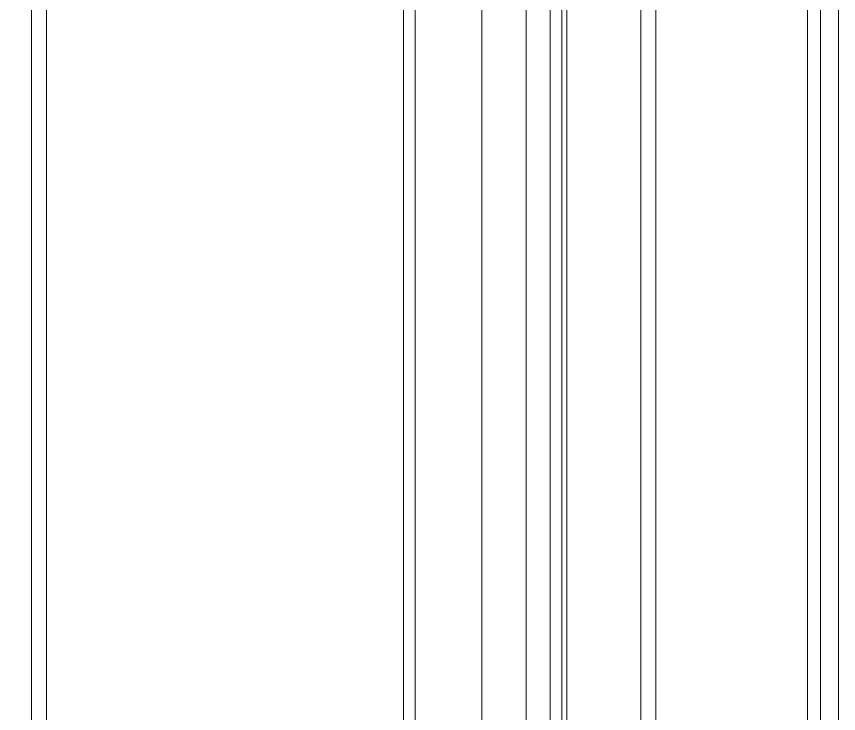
# Model space of a CAD drawing. Header units: inches. Extents: x -12478 to 399182, y -16583 to 525552.
# Drawn here: x -7712.6 to -7436.1, y 4329.2 to 4563.7 of the extents above; entities that cross this region are included whole.
import ezdxf

# ---------------------------------------------------------------- set-up
doc = ezdxf.new("R2010")
doc.units = ezdxf.units.IN
doc.header["$LTSCALE"] = 1000
doc.header["$MEASUREMENT"] = 0
doc.linetypes.add('HIDDEN2', pattern=[0.1875, 0.125, -0.0625])
for name, color, linetype in [('8', 8, 'Continuous'), ('Layer7', 8, 'Continuous'), ('WOOD', 23, 'Continuous')]:
    doc.layers.add(name, color=color, linetype=linetype)

msp = doc.modelspace()

# ---------------------------------------------------------------- hatches: boundary and pattern name
at = {"layer": '8', "lineweight": 0}
h = msp.add_hatch(dxfattribs=at)
h.set_pattern_fill('GOST_WOOD', color=256, scale=40)
h.set_pattern_definition([(90, (377915.04, 122874.57), (-240, -1e-14), [400, -80]), (90, (377835.04, 122794.57), (-240, -1e-14), [240, -60, 120, -60]), (90, (377755.04, 122674.57), (-240, -1e-14), [400, -80])])
h.paths.add_polyline_path([(-8198.46, 4772.36), (-7706.47, 4772.36), (-7706.47, 4117.36), (-8198.46, 4117.36)])

# ---------------------------------------------------------------- linework, layer by layer
at = {"layer": 'Layer7', "linetype": 'HIDDEN2', "lineweight": 0, "ltscale": 30}
msp.add_lwpolyline([(-8436.14, 3860.36), (-8436.14, 6460.36), (-7527.47, 6460.36), (-7527.47, 3860.36)], dxfattribs=at)
at = {"layer": 'WOOD', "lineweight": 0}
for points in [[(-7436.14, 4060.36), (-7436.14, 6551.69), (-7596.14, 6551.69)], [(-7442.16, 4060.36), (-7442.16, 6545.67), (-7596.14, 6545.67)], [(-7446.56, 4060.36), (-7446.56, 6541.27), (-7596.14, 6541.27)], [(-7497.63, 4060.36), (-7497.63, 6490.2), (-7596.14, 6490.2)], [(-7502.6, 4060.36), (-7502.6, 6485.23), (-7596.14, 6485.23)], [(-7529.15, 4060.36), (-7529.15, 6458.68), (-7596.14, 6458.68)], [(-7533.14, 4060.36), (-7533.14, 6454.69), (-7596.14, 6454.69)], [(-7541.14, 4060.36), (-7541.14, 6446.69), (-7596.14, 6446.69)], [(-7556.14, 4060.36), (-7556.14, 6431.69), (-7596.14, 6431.69)], [(-7578.47, 3860.36), (-7578.47, 6409.36), (-7596.14, 6409.36)], [(-7582.47, 3860.36), (-7582.47, 6405.36), (-7596.14, 6405.36)], [(-7582.47, 6405.36), (-7582.47, 3860.36)]]:
    msp.add_lwpolyline(points, dxfattribs=at)
for points in [[(-8257.47, 4058.36), (-7702.47, 4058.36), (-7702.47, 6358.36), (-8257.47, 6358.36)], [(-8252.47, 4063.36), (-7707.47, 4063.36), (-7707.47, 6353.36), (-8252.47, 6353.36)]]:
    msp.add_lwpolyline(points, close=True, dxfattribs=at)

doc.saveas('drawing.dxf')
